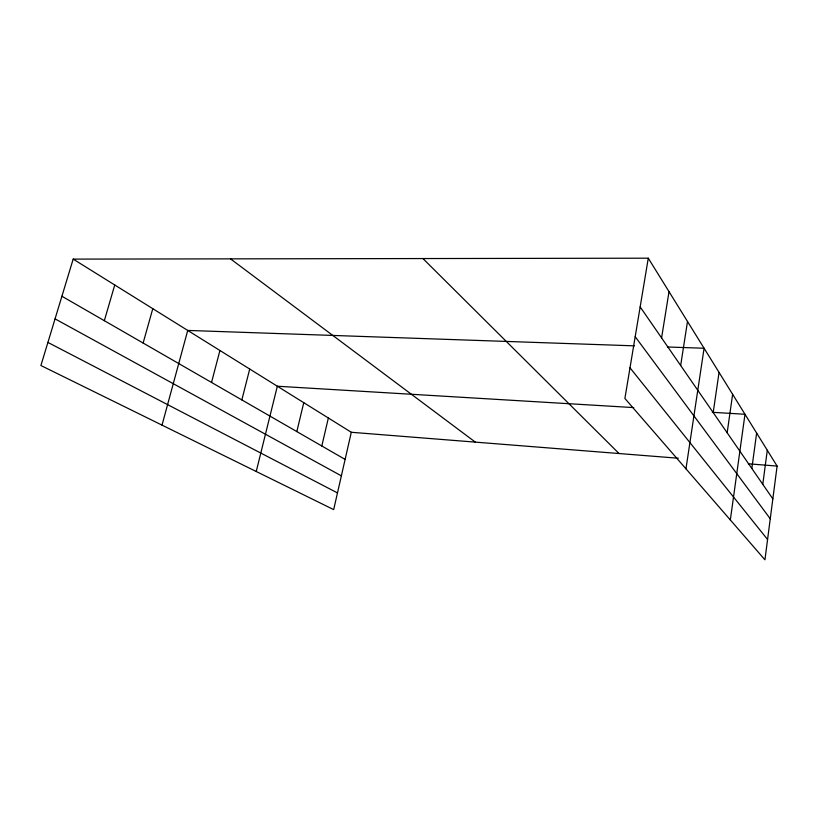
<?xml version="1.0" encoding="UTF-8"?>
<svg xmlns="http://www.w3.org/2000/svg" width="818" height="818" viewBox="0 0 818 818"><rect width="100%" height="100%" fill="white"/><g stroke="black" fill="none" stroke-linecap="round" stroke-linejoin="round"><path stroke-width="1.23" d="M648.285 258.191L777.1 466.076L764.932 559.809L624.891 398.458L648.285 258.191L73.18 259.112L40.9 365.523L333.672 509.614L351.3 432.282L73.18 259.112M762.785 484.317L767.294 450.248M751.834 468.479L756.64 433.049M730.341 519.941L744.994 414.266L712.345 412.303M727.161 432.783L732.631 394.307M713.194 412.569L719.053 372.405M685.965 468.816L704.093 348.253L667.386 346.985M680.668 365.513L687.498 321.484M661.588 337.906L669.012 291.648M321.811 445.984L328.355 417.998M296.822 431.587L303.764 402.681M256.238 471.505L277.333 386.229L633.766 407.599M241.842 399.91L249.715 369.03M211.535 382.456L219.93 350.482M162.015 425.135L187.731 330.431L634.482 345.85M143.13 343.039L152.792 308.683M104.336 320.697L114.745 284.991M351.3 432.282L678.296 458.233M748.378 463.796L777.1 466.076M47.904 342.415L337.476 492.917M55.051 318.867L341.362 475.851M61.912 296.249L345.114 459.409M230.492 258.856L475.319 442.119M422.937 258.549L619.042 453.53M630.003 367.814L767.57 539.512M635.187 336.689L770.259 518.796M640.157 306.903L772.846 498.878"/></g></svg>
